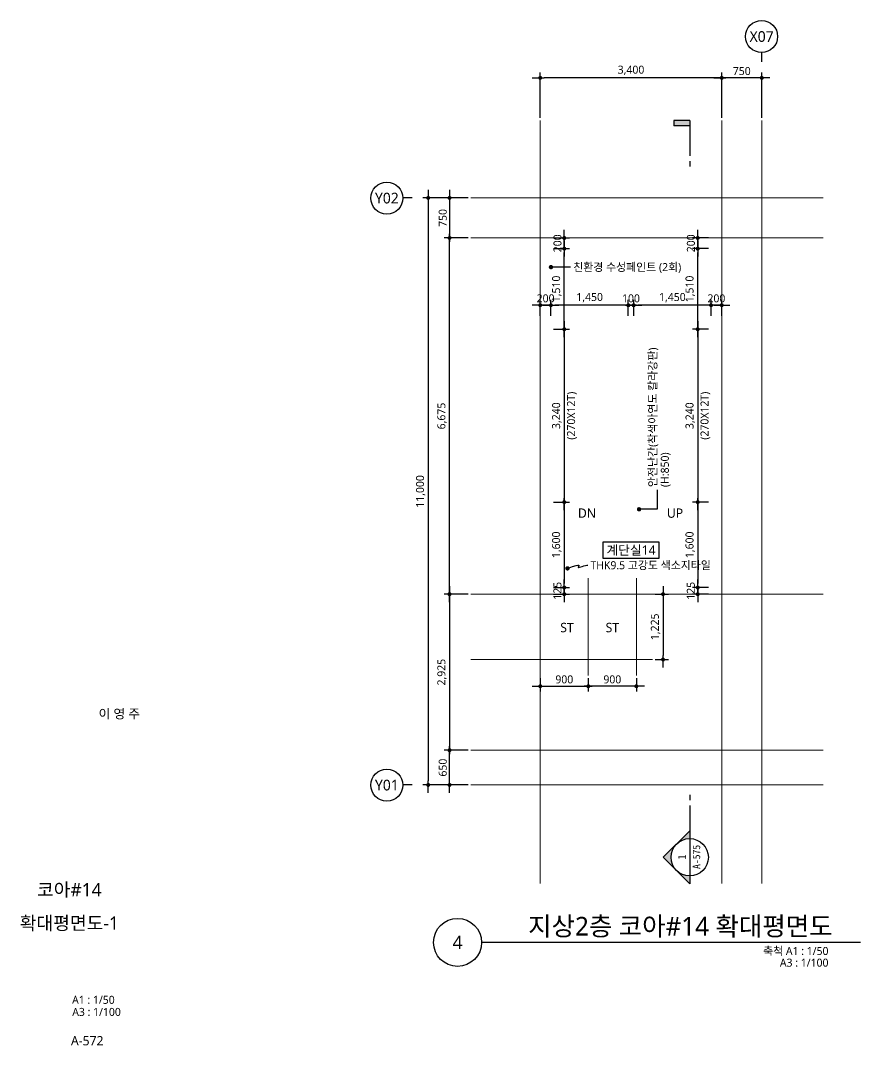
# Model space of a CAD drawing. Header units: millimetres. Extents: x 1467181 to 1720354, y 836037 to 895281.
# Drawn here: x 1633734 to 1649473, y 874037 to 893244 of the extents above; entities that cross this region are included whole.
import ezdxf
from ezdxf.enums import TextEntityAlignment as Align

# ---------------------------------------------------------------- set-up
doc = ezdxf.new("R2010")
doc.units = ezdxf.units.MM
doc.header["$MEASUREMENT"] = 0
doc.linetypes.add('CEN', pattern=[62, 60, -1, 0, -1])
doc.layers.get('0').update_dxf_attribs({"linetype": 'CONTINUOUS'})
for name, color, linetype, lineweight in [('A-AXIS-BUBL', 7, 'CONTINUOUS', 25), ('A-BORD-TEXT', 3, 'CONTINUOUS', 25), ('A-CNTL', 1, 'CEN', 15), ('A-DIMS', 7, 'CONTINUOUS', 25), ('A-MKXS-LEAD', 7, 'CONTINUOUS', 25), ('A-MKXS-MAK1', 3, 'CONTINUOUS', 25), ('A-MKXS-TEXT1', 3, 'CONTINUOUS', 25), ('A-MKXS-TEXT2', 7, 'CONTINUOUS', 25), ('A-MKXX-NAME', 3, 'CONTINUOUS', 25), ('A-MKXX-SYMB', 7, 'CONTINUOUS', 25), ('A-XXXX-SYMB', 7, 'CONTINUOUS', 25), ('A-XXXX-TXT1', 3, 'CONTINUOUS', 25), ('A-XXXX-TXT2', 3, 'CONTINUOUS', 25)]:
    doc.layers.add(name, color=color, linetype=linetype, lineweight=lineweight)
doc.styles.add('HY울릉도L', font='')
doc.styles.add('돋움체', font='')
doc.styles.add('맑은고딕', font='malgun.ttf')
doc.styles.get('HY울릉도L').set_extended_font_data('HYwulM')
doc.styles.get('돋움체').set_extended_font_data('DotumChe')
doc.dimstyles.new('CDIM', dxfattribs={"dimtxt": 3, "dimasz": 1.5, "dimexe": 2, "dimexo": 1, "dimgap": 1, "dimtad": 1, "dimdec": 0, "dimrnd": 0.5, "dimzin": 0, "dimdsep": 32, "dimlunit": 6, "dimtxsty": 'HY울릉도L', "dimblk1": '_CIDOT', "dimblk2": '_CIDOT', "dimsah": 1, "dimcen": 5.5, "dimclrd": 2, "dimclre": 2, "dimclrt": 7, "dimadec": 0, "dimazin": 0, "dimtfac": 1, "dimtdec": 0, "dimtix": 1, "dimtmove": 2, "dimatfit": 1, "dimldrblk": '_CIDOT', "dimfxl": 1, "dimtolj": 1, "dimtzin": 0, "dimlwd": -1, "dimarcsym": 0})

# ---------------------------------------------------------------- blocks, each defined once
blk = doc.blocks.new('_CIDOT')
at = {"color": 0, "linetype": 'ByBlock'}
blk.add_line((2, 0), (-1, 0), dxfattribs=at)
at = {"color": 0, "linetype": 'ByBlock', "const_width": 0.5}
blk.add_lwpolyline([(-0.25, 0, 1), (0.25, 0, 1)], format="xyb", close=True, dxfattribs=at)
blk = doc.blocks.new('*D32')
at = {"layer": 'A-DIMS', "lineweight": -2, "transparency": 16777216}
for p, q in [((-1050, 13250), (-1050, 14100)), ((-300, 13250), (-300, 14100))]:
    blk.add_line(p, q, dxfattribs=at)
at = {"layer": 'A-DIMS', "transparency": 16777216}
blk.add_line((-375, 14000), (-975, 14000), dxfattribs=at)
at = {"layer": 'A-DIMS', "transparency": 16777216, "xscale": 75, "yscale": 75, "zscale": 75, "rotation": 180}
blk.add_blockref('_CIDOT', (-1050, 14000), dxfattribs=at)
at = {"layer": 'A-DIMS', "transparency": 16777216, "xscale": 75, "yscale": 75, "zscale": 75}
blk.add_blockref('_CIDOT', (-300, 14000), dxfattribs=at)
at = {"layer": 'A-DIMS', "color": 3, "transparency": 16777216, "insert": (-675, 14127), "char_height": 150, "attachment_point": 5, "style": '맑은고딕'}
blk.add_mtext('\\A1;750', dxfattribs=at)
blk = doc.blocks.new('*D33')
at = {"layer": 'A-DIMS', "lineweight": -2, "transparency": 16777216}
for p, q in [((-4450, 13250), (-4450, 14100)), ((-1050, 13250), (-1050, 14100))]:
    blk.add_line(p, q, dxfattribs=at)
at = {"layer": 'A-DIMS', "transparency": 16777216}
blk.add_line((-1125, 14000), (-4375, 14000), dxfattribs=at)
at = {"layer": 'A-DIMS', "transparency": 16777216, "xscale": 75, "yscale": 75, "zscale": 75, "rotation": 180}
blk.add_blockref('_CIDOT', (-4450, 14000), dxfattribs=at)
at = {"layer": 'A-DIMS', "transparency": 16777216, "xscale": 75, "yscale": 75, "zscale": 75}
blk.add_blockref('_CIDOT', (-1050, 14000), dxfattribs=at)
at = {"layer": 'A-DIMS', "color": 3, "transparency": 16777216, "insert": (-2750, 14140), "char_height": 150, "attachment_point": 5, "style": '맑은고딕'}
blk.add_mtext('\\A1;3,400', dxfattribs=at)
blk = doc.blocks.new('*D34')
at = {"layer": 'A-DIMS', "lineweight": -2, "transparency": 16777216}
for p, q in [((-5800, 11000), (-6250, 11000)), ((-5800, 4325), (-6250, 4325))]:
    blk.add_line(p, q, dxfattribs=at)
at = {"layer": 'A-DIMS', "transparency": 16777216}
blk.add_line((-6150, 4400), (-6150, 10925), dxfattribs=at)
at = {"layer": 'A-DIMS', "transparency": 16777216, "xscale": 75, "yscale": 75, "zscale": 75}
for p, rotation in [((-6150, 11000), 90), ((-6150, 4325), 270)]:
    blk.add_blockref('_CIDOT', p, dxfattribs=dict(at, rotation=rotation))
at = {"layer": 'A-DIMS', "color": 3, "transparency": 16777216, "insert": (-6290, 7663), "char_height": 150, "attachment_point": 5, "rotation": 90, "style": '맑은고딕'}
blk.add_mtext('\\A1;6,675', dxfattribs=at)
blk = doc.blocks.new('*D35')
at = {"layer": 'A-DIMS', "lineweight": -2, "transparency": 16777216}
for p, q in [((-5800, 11750), (-6250, 11750)), ((-5800, 11000), (-6250, 11000))]:
    blk.add_line(p, q, dxfattribs=at)
at = {"layer": 'A-DIMS', "transparency": 16777216}
blk.add_line((-6150, 11675), (-6150, 11075), dxfattribs=at)
at = {"layer": 'A-DIMS', "transparency": 16777216, "xscale": 75, "yscale": 75, "zscale": 75}
for p, rotation in [((-6150, 11750), 90), ((-6150, 11000), 270)]:
    blk.add_blockref('_CIDOT', p, dxfattribs=dict(at, rotation=rotation))
at = {"layer": 'A-DIMS', "color": 3, "transparency": 16777216, "insert": (-6277, 11375), "char_height": 150, "attachment_point": 5, "rotation": 90, "style": '맑은고딕'}
blk.add_mtext('\\A1;750', dxfattribs=at)
blk = doc.blocks.new('*D36')
at = {"layer": 'A-DIMS', "lineweight": -2, "transparency": 16777216}
for p, q in [((-5800, 11750), (-6650, 11750)), ((-5800, 750), (-6650, 750))]:
    blk.add_line(p, q, dxfattribs=at)
at = {"layer": 'A-DIMS', "transparency": 16777216}
blk.add_line((-6550, 11675), (-6550, 825), dxfattribs=at)
at = {"layer": 'A-DIMS', "transparency": 16777216, "xscale": 75, "yscale": 75, "zscale": 75}
for p, rotation in [((-6550, 11750), 90), ((-6550, 750), 270)]:
    blk.add_blockref('_CIDOT', p, dxfattribs=dict(at, rotation=rotation))
at = {"layer": 'A-DIMS', "color": 3, "transparency": 16777216, "insert": (-6690, 6250), "char_height": 150, "attachment_point": 5, "rotation": 90, "style": '맑은고딕'}
blk.add_mtext('\\A1;11,000', dxfattribs=at)
blk = doc.blocks.new('*D37')
at = {"layer": 'A-DIMS', "lineweight": -2, "transparency": 16777216}
for p, q in [((-5800, 4325), (-6250, 4325)), ((-5800, 1400), (-6250, 1400))]:
    blk.add_line(p, q, dxfattribs=at)
at = {"layer": 'A-DIMS', "transparency": 16777216}
blk.add_line((-6150, 4250), (-6150, 1475), dxfattribs=at)
at = {"layer": 'A-DIMS', "transparency": 16777216, "xscale": 75, "yscale": 75, "zscale": 75}
for p, rotation in [((-6150, 4325), 90), ((-6150, 1400), 270)]:
    blk.add_blockref('_CIDOT', p, dxfattribs=dict(at, rotation=rotation))
at = {"layer": 'A-DIMS', "color": 3, "transparency": 16777216, "insert": (-6290, 2863), "char_height": 150, "attachment_point": 5, "rotation": 90, "style": '맑은고딕'}
blk.add_mtext('\\A1;2,925', dxfattribs=at)
blk = doc.blocks.new('*D38')
at = {"layer": 'A-DIMS', "lineweight": -2, "transparency": 16777216}
for p, q in [((-5800, 1400), (-6250, 1400)), ((-5800, 750), (-6250, 750))]:
    blk.add_line(p, q, dxfattribs=at)
at = {"layer": 'A-DIMS', "transparency": 16777216}
blk.add_line((-6150, 825), (-6150, 1325), dxfattribs=at)
at = {"layer": 'A-DIMS', "transparency": 16777216, "xscale": 75, "yscale": 75, "zscale": 75}
for p, rotation in [((-6150, 1400), 90), ((-6150, 750), 270)]:
    blk.add_blockref('_CIDOT', p, dxfattribs=dict(at, rotation=rotation))
at = {"layer": 'A-DIMS', "color": 3, "transparency": 16777216, "insert": (-6277, 1075), "char_height": 150, "attachment_point": 5, "rotation": 90, "style": '맑은고딕'}
blk.add_mtext('\\A1;650', dxfattribs=at)
blk = doc.blocks.new('*D39')
at = {"layer": 'A-DIMS', "lineweight": -2, "transparency": 16777216}
for p, q in [((-3550, 2750), (-3550, 2500)), ((-2650, 2750), (-2650, 2500))]:
    blk.add_line(p, q, dxfattribs=at)
at = {"layer": 'A-DIMS', "transparency": 16777216}
blk.add_line((-2725, 2600), (-3475, 2600), dxfattribs=at)
at = {"layer": 'A-DIMS', "transparency": 16777216, "xscale": 75, "yscale": 75, "zscale": 75, "rotation": 180}
blk.add_blockref('_CIDOT', (-3550, 2600), dxfattribs=at)
at = {"layer": 'A-DIMS', "transparency": 16777216, "xscale": 75, "yscale": 75, "zscale": 75}
blk.add_blockref('_CIDOT', (-2650, 2600), dxfattribs=at)
at = {"layer": 'A-DIMS', "color": 3, "transparency": 16777216, "insert": (-3100, 2727), "char_height": 150, "attachment_point": 5, "style": '맑은고딕'}
blk.add_mtext('\\A1;900', dxfattribs=at)
blk = doc.blocks.new('*D40')
at = {"layer": 'A-DIMS', "lineweight": -2, "transparency": 16777216}
for p, q in [((-4450, 2750), (-4450, 2500)), ((-3550, 2750), (-3550, 2500))]:
    blk.add_line(p, q, dxfattribs=at)
at = {"layer": 'A-DIMS', "transparency": 16777216}
blk.add_line((-4375, 2600), (-3625, 2600), dxfattribs=at)
at = {"layer": 'A-DIMS', "transparency": 16777216, "xscale": 75, "yscale": 75, "zscale": 75, "rotation": 180}
blk.add_blockref('_CIDOT', (-4450, 2600), dxfattribs=at)
at = {"layer": 'A-DIMS', "transparency": 16777216, "xscale": 75, "yscale": 75, "zscale": 75}
blk.add_blockref('_CIDOT', (-3550, 2600), dxfattribs=at)
at = {"layer": 'A-DIMS', "color": 3, "transparency": 16777216, "insert": (-4000, 2727), "char_height": 150, "attachment_point": 5, "style": '맑은고딕'}
blk.add_mtext('\\A1;900', dxfattribs=at)
blk = doc.blocks.new('*D41')
at = {"layer": 'A-DIMS', "lineweight": -2, "transparency": 16777216}
for p, q in [((-2300, 4325), (-2050, 4325)), ((-2300, 3100), (-2050, 3100))]:
    blk.add_line(p, q, dxfattribs=at)
at = {"layer": 'A-DIMS', "transparency": 16777216}
blk.add_line((-2150, 4250), (-2150, 3175), dxfattribs=at)
at = {"layer": 'A-DIMS', "transparency": 16777216, "xscale": 75, "yscale": 75, "zscale": 75}
for p, rotation in [((-2150, 4325), 90), ((-2150, 3100), 270)]:
    blk.add_blockref('_CIDOT', p, dxfattribs=dict(at, rotation=rotation))
at = {"layer": 'A-DIMS', "color": 3, "transparency": 16777216, "insert": (-2290, 3713), "char_height": 150, "attachment_point": 5, "rotation": 90, "style": '맑은고딕'}
blk.add_mtext('\\A1;1,225', dxfattribs=at)
blk = doc.blocks.new('CORE 8- 단면')
at = {"layer": 'A-MKXS-MAK1'}
blk.add_hatch(color=256, dxfattribs=at).paths.add_polyline_path([(22637, 13698), (22637, 13798), (22937, 13798), (22937, 13698)])
h = blk.add_hatch(color=256, dxfattribs=at)
h.paths.add_polyline_path([(22442, -7), (22690, 241, 0.414214), (22690, -254)])
h.paths.add_polyline_path([(22690, 241), (22937, 488), (22937, 343, 0.198912)])
h.paths.add_polyline_path([(22690, -254, 0.198912), (22937, -357), (22937, -502)])
for p, q in [((22637, 13798), (22637, 13698)), ((22937, 13798), (22637, 13798)), ((22937, 13698), (22637, 13698)), ((22937, 13798), (22937, 13135)), ((22937, 13035), (22937, 12935)), ((22937, 1166), (22937, 1066)), ((22937, 966), (22937, -502)), ((22937, 488), (22442, -7)), ((22937, -502), (22442, -7))]:
    blk.add_line(p, q, dxfattribs=at)
blk.add_circle((22937, -7), 350, dxfattribs=at)
at = {"layer": 'A-MKXS-TEXT2', "style": '돋움체'}
for s, height, p in [('A-575', 140, (23065, 0)), ('1', 150, (22793, -2))]:
    blk.add_text(s, height=height, rotation=90, dxfattribs=at).set_placement(p, align=Align.MIDDLE)
blk = doc.blocks.new('*D268')
at = {"layer": 'A-DIMS', "lineweight": -2, "transparency": 16777216}
for p, q in [((1646623, 887459), (1646323, 887459)), ((1646623, 884219), (1646323, 884219))]:
    blk.add_line(p, q, dxfattribs=at)
at = {"layer": 'A-DIMS', "transparency": 16777216}
blk.add_line((1646423, 887384), (1646423, 884294), dxfattribs=at)
at = {"layer": 'A-DIMS', "transparency": 16777216, "xscale": 75, "yscale": 75, "zscale": 75}
for p, rotation in [((1646423, 887459), 90), ((1646423, 884219), 270)]:
    blk.add_blockref('_CIDOT', p, dxfattribs=dict(at, rotation=rotation))
at = {"layer": 'A-DIMS', "color": 3, "transparency": 16777216, "char_height": 150, "attachment_point": 5, "rotation": 90, "style": '맑은고딕'}
for s, insert in [('\\A1;(270X12T)', (1646567, 885839)), ('\\A1;3,240', (1646283, 885839))]:
    blk.add_mtext(s, dxfattribs=dict(at, insert=insert))
blk = doc.blocks.new('*D269')
at = {"layer": 'A-DIMS', "lineweight": -2, "transparency": 16777216}
for p, q in [((1646623, 888969), (1646323, 888969)), ((1646623, 887459), (1646323, 887459))]:
    blk.add_line(p, q, dxfattribs=at)
at = {"layer": 'A-DIMS', "transparency": 16777216}
blk.add_line((1646423, 887534), (1646423, 888894), dxfattribs=at)
at = {"layer": 'A-DIMS', "transparency": 16777216, "xscale": 75, "yscale": 75, "zscale": 75}
for p, rotation in [((1646423, 888969), 90), ((1646423, 887459), 270)]:
    blk.add_blockref('_CIDOT', p, dxfattribs=dict(at, rotation=rotation))
at = {"layer": 'A-DIMS', "color": 3, "transparency": 16777216, "insert": (1646283, 888214), "char_height": 150, "attachment_point": 5, "rotation": 90, "style": '맑은고딕'}
blk.add_mtext('\\A1;1,510', dxfattribs=at)
blk = doc.blocks.new('*D270')
at = {"layer": 'A-DIMS', "lineweight": -2, "transparency": 16777216}
for p, q in [((1646623, 884219), (1646323, 884219)), ((1646623, 882619), (1646323, 882619))]:
    blk.add_line(p, q, dxfattribs=at)
at = {"layer": 'A-DIMS', "transparency": 16777216}
blk.add_line((1646423, 884144), (1646423, 882694), dxfattribs=at)
at = {"layer": 'A-DIMS', "transparency": 16777216, "xscale": 75, "yscale": 75, "zscale": 75}
for p, rotation in [((1646423, 884219), 90), ((1646423, 882619), 270)]:
    blk.add_blockref('_CIDOT', p, dxfattribs=dict(at, rotation=rotation))
at = {"layer": 'A-DIMS', "color": 3, "transparency": 16777216, "insert": (1646283, 883419), "char_height": 150, "attachment_point": 5, "rotation": 90, "style": '맑은고딕'}
blk.add_mtext('\\A1;1,600', dxfattribs=at)
blk = doc.blocks.new('*D271')
at = {"layer": 'A-DIMS', "lineweight": -2, "transparency": 16777216}
for p, q in [((1646623, 882619), (1646323, 882619)), ((1646623, 882494), (1646323, 882494))]:
    blk.add_line(p, q, dxfattribs=at)
at = {"layer": 'A-DIMS', "transparency": 16777216}
for p, q in [((1646423, 882694), (1646423, 882769)), ((1646423, 882619), (1646423, 882494)), ((1646423, 882419), (1646423, 882344))]:
    blk.add_line(p, q, dxfattribs=at)
at = {"layer": 'A-DIMS', "transparency": 16777216, "xscale": 75, "yscale": 75, "zscale": 75}
for p, rotation in [((1646423, 882619), 270), ((1646423, 882494), 90)]:
    blk.add_blockref('_CIDOT', p, dxfattribs=dict(at, rotation=rotation))
at = {"layer": 'A-DIMS', "color": 3, "transparency": 16777216, "insert": (1646295, 882557), "char_height": 150, "attachment_point": 5, "rotation": 90, "style": '맑은고딕'}
blk.add_mtext('\\A1;125', dxfattribs=at)
blk = doc.blocks.new('*D272')
at = {"layer": 'A-DIMS', "transparency": 16777216}
for p, q in [((1646423, 889244), (1646423, 889319)), ((1646423, 888969), (1646423, 889169)), ((1646423, 888894), (1646423, 888819))]:
    blk.add_line(p, q, dxfattribs=at)
at = {"layer": 'A-DIMS', "lineweight": -2, "transparency": 16777216}
for p, q in [((1646623, 889169), (1646323, 889169)), ((1646623, 888969), (1646323, 888969))]:
    blk.add_line(p, q, dxfattribs=at)
at = {"layer": 'A-DIMS', "transparency": 16777216, "xscale": 75, "yscale": 75, "zscale": 75}
for p, rotation in [((1646423, 889169), 270), ((1646423, 888969), 90)]:
    blk.add_blockref('_CIDOT', p, dxfattribs=dict(at, rotation=rotation))
at = {"layer": 'A-DIMS', "color": 3, "transparency": 16777216, "insert": (1646296, 889069), "char_height": 150, "attachment_point": 5, "rotation": 90, "style": '맑은고딕'}
blk.add_mtext('\\A1;200', dxfattribs=at)
blk = doc.blocks.new('*D273')
at = {"layer": 'A-DIMS', "lineweight": -2, "transparency": 16777216}
for p, q in [((1645223, 887709), (1645223, 888009)), ((1646673, 887709), (1646673, 888009))]:
    blk.add_line(p, q, dxfattribs=at)
at = {"layer": 'A-DIMS', "transparency": 16777216}
blk.add_line((1646598, 887909), (1645298, 887909), dxfattribs=at)
at = {"layer": 'A-DIMS', "transparency": 16777216, "xscale": 75, "yscale": 75, "zscale": 75, "rotation": 180}
blk.add_blockref('_CIDOT', (1645223, 887909), dxfattribs=at)
at = {"layer": 'A-DIMS', "transparency": 16777216, "xscale": 75, "yscale": 75, "zscale": 75}
blk.add_blockref('_CIDOT', (1646673, 887909), dxfattribs=at)
at = {"layer": 'A-DIMS', "color": 3, "transparency": 16777216, "insert": (1645948, 888050), "char_height": 150, "attachment_point": 5, "style": '맑은고딕'}
blk.add_mtext('\\A1;1,450', dxfattribs=at)
blk = doc.blocks.new('*D274')
at = {"layer": 'A-DIMS', "lineweight": -2, "transparency": 16777216}
for p, q in [((1646673, 887709), (1646673, 888009)), ((1646873, 887709), (1646873, 888009))]:
    blk.add_line(p, q, dxfattribs=at)
at = {"layer": 'A-DIMS', "transparency": 16777216}
for p, q in [((1646598, 887909), (1646523, 887909)), ((1646873, 887909), (1646673, 887909)), ((1646948, 887909), (1647023, 887909))]:
    blk.add_line(p, q, dxfattribs=at)
at = {"layer": 'A-DIMS', "transparency": 16777216, "xscale": 75, "yscale": 75, "zscale": 75}
blk.add_blockref('_CIDOT', (1646673, 887909), dxfattribs=at)
at = {"layer": 'A-DIMS', "transparency": 16777216, "xscale": 75, "yscale": 75, "zscale": 75, "rotation": 180}
blk.add_blockref('_CIDOT', (1646873, 887909), dxfattribs=at)
at = {"layer": 'A-DIMS', "color": 3, "transparency": 16777216, "insert": (1646773, 888037), "char_height": 150, "attachment_point": 5, "style": '맑은고딕'}
blk.add_mtext('\\A1;200', dxfattribs=at)
blk = doc.blocks.new('*D275')
at = {"layer": 'A-DIMS', "lineweight": -2, "transparency": 16777216}
for p, q in [((1643673, 887709), (1643673, 888009)), ((1645123, 887709), (1645123, 888009))]:
    blk.add_line(p, q, dxfattribs=at)
at = {"layer": 'A-DIMS', "transparency": 16777216}
blk.add_line((1645048, 887909), (1643748, 887909), dxfattribs=at)
at = {"layer": 'A-DIMS', "transparency": 16777216, "xscale": 75, "yscale": 75, "zscale": 75, "rotation": 180}
blk.add_blockref('_CIDOT', (1643673, 887909), dxfattribs=at)
at = {"layer": 'A-DIMS', "transparency": 16777216, "xscale": 75, "yscale": 75, "zscale": 75}
blk.add_blockref('_CIDOT', (1645123, 887909), dxfattribs=at)
at = {"layer": 'A-DIMS', "color": 3, "transparency": 16777216, "insert": (1644398, 888050), "char_height": 150, "attachment_point": 5, "style": '맑은고딕'}
blk.add_mtext('\\A1;1,450', dxfattribs=at)
blk = doc.blocks.new('*D276')
at = {"layer": 'A-DIMS', "lineweight": -2, "transparency": 16777216}
for p, q in [((1645123, 887709), (1645123, 888009)), ((1645223, 887709), (1645223, 888009))]:
    blk.add_line(p, q, dxfattribs=at)
at = {"layer": 'A-DIMS', "transparency": 16777216}
for p, q in [((1645048, 887909), (1644973, 887909)), ((1645223, 887909), (1645123, 887909)), ((1645298, 887909), (1645373, 887909))]:
    blk.add_line(p, q, dxfattribs=at)
at = {"layer": 'A-DIMS', "transparency": 16777216, "xscale": 75, "yscale": 75, "zscale": 75}
blk.add_blockref('_CIDOT', (1645123, 887909), dxfattribs=at)
at = {"layer": 'A-DIMS', "transparency": 16777216, "xscale": 75, "yscale": 75, "zscale": 75, "rotation": 180}
blk.add_blockref('_CIDOT', (1645223, 887909), dxfattribs=at)
at = {"layer": 'A-DIMS', "color": 3, "transparency": 16777216, "insert": (1645173, 888037), "char_height": 150, "attachment_point": 5, "style": '맑은고딕'}
blk.add_mtext('\\A1;100', dxfattribs=at)
blk = doc.blocks.new('*D277')
at = {"layer": 'A-DIMS', "lineweight": -2, "transparency": 16777216}
for p, q in [((1643473, 887709), (1643473, 888009)), ((1643673, 887709), (1643673, 888009))]:
    blk.add_line(p, q, dxfattribs=at)
at = {"layer": 'A-DIMS', "transparency": 16777216}
for p, q in [((1643398, 887909), (1643323, 887909)), ((1643673, 887909), (1643473, 887909)), ((1643748, 887909), (1643823, 887909))]:
    blk.add_line(p, q, dxfattribs=at)
at = {"layer": 'A-DIMS', "transparency": 16777216, "xscale": 75, "yscale": 75, "zscale": 75}
blk.add_blockref('_CIDOT', (1643473, 887909), dxfattribs=at)
at = {"layer": 'A-DIMS', "transparency": 16777216, "xscale": 75, "yscale": 75, "zscale": 75, "rotation": 180}
blk.add_blockref('_CIDOT', (1643673, 887909), dxfattribs=at)
at = {"layer": 'A-DIMS', "color": 3, "transparency": 16777216, "insert": (1643573, 888037), "char_height": 150, "attachment_point": 5, "style": '맑은고딕'}
blk.add_mtext('\\A1;200', dxfattribs=at)
blk = doc.blocks.new('*D278')
at = {"layer": 'A-DIMS', "lineweight": -2, "transparency": 16777216}
for p, q in [((1643723, 887459), (1644023, 887459)), ((1643723, 884219), (1644023, 884219))]:
    blk.add_line(p, q, dxfattribs=at)
at = {"layer": 'A-DIMS', "transparency": 16777216}
blk.add_line((1643923, 887384), (1643923, 884294), dxfattribs=at)
at = {"layer": 'A-DIMS', "transparency": 16777216, "xscale": 75, "yscale": 75, "zscale": 75}
for p, rotation in [((1643923, 887459), 90), ((1643923, 884219), 270)]:
    blk.add_blockref('_CIDOT', p, dxfattribs=dict(at, rotation=rotation))
at = {"layer": 'A-DIMS', "color": 3, "transparency": 16777216, "char_height": 150, "attachment_point": 5, "rotation": 90, "style": '맑은고딕'}
for s, insert in [('\\A1;(270X12T)', (1644067, 885839)), ('\\A1;3,240', (1643783, 885839))]:
    blk.add_mtext(s, dxfattribs=dict(at, insert=insert))
blk = doc.blocks.new('*D279')
at = {"layer": 'A-DIMS', "lineweight": -2, "transparency": 16777216}
for p, q in [((1643723, 888969), (1644023, 888969)), ((1643723, 887459), (1644023, 887459))]:
    blk.add_line(p, q, dxfattribs=at)
at = {"layer": 'A-DIMS', "transparency": 16777216}
blk.add_line((1643923, 887534), (1643923, 888894), dxfattribs=at)
at = {"layer": 'A-DIMS', "transparency": 16777216, "xscale": 75, "yscale": 75, "zscale": 75}
for p, rotation in [((1643923, 888969), 90), ((1643923, 887459), 270)]:
    blk.add_blockref('_CIDOT', p, dxfattribs=dict(at, rotation=rotation))
at = {"layer": 'A-DIMS', "color": 3, "transparency": 16777216, "insert": (1643783, 888214), "char_height": 150, "attachment_point": 5, "rotation": 90, "style": '맑은고딕'}
blk.add_mtext('\\A1;1,510', dxfattribs=at)
blk = doc.blocks.new('*D280')
at = {"layer": 'A-DIMS', "lineweight": -2, "transparency": 16777216}
for p, q in [((1643723, 884219), (1644023, 884219)), ((1643723, 882619), (1644023, 882619))]:
    blk.add_line(p, q, dxfattribs=at)
at = {"layer": 'A-DIMS', "transparency": 16777216}
blk.add_line((1643923, 884144), (1643923, 882694), dxfattribs=at)
at = {"layer": 'A-DIMS', "transparency": 16777216, "xscale": 75, "yscale": 75, "zscale": 75}
for p, rotation in [((1643923, 884219), 90), ((1643923, 882619), 270)]:
    blk.add_blockref('_CIDOT', p, dxfattribs=dict(at, rotation=rotation))
at = {"layer": 'A-DIMS', "color": 3, "transparency": 16777216, "insert": (1643783, 883419), "char_height": 150, "attachment_point": 5, "rotation": 90, "style": '맑은고딕'}
blk.add_mtext('\\A1;1,600', dxfattribs=at)
blk = doc.blocks.new('*D281')
at = {"layer": 'A-DIMS', "lineweight": -2, "transparency": 16777216}
for p, q in [((1643723, 882619), (1644023, 882619)), ((1643723, 882494), (1644023, 882494))]:
    blk.add_line(p, q, dxfattribs=at)
at = {"layer": 'A-DIMS', "transparency": 16777216}
for p, q in [((1643923, 882694), (1643923, 882769)), ((1643923, 882619), (1643923, 882494)), ((1643923, 882419), (1643923, 882344))]:
    blk.add_line(p, q, dxfattribs=at)
at = {"layer": 'A-DIMS', "transparency": 16777216, "xscale": 75, "yscale": 75, "zscale": 75}
for p, rotation in [((1643923, 882619), 270), ((1643923, 882494), 90)]:
    blk.add_blockref('_CIDOT', p, dxfattribs=dict(at, rotation=rotation))
at = {"layer": 'A-DIMS', "color": 3, "transparency": 16777216, "insert": (1643795, 882557), "char_height": 150, "attachment_point": 5, "rotation": 90, "style": '맑은고딕'}
blk.add_mtext('\\A1;125', dxfattribs=at)
blk = doc.blocks.new('*D282')
at = {"layer": 'A-DIMS', "transparency": 16777216}
for p, q in [((1643923, 889244), (1643923, 889319)), ((1643923, 888969), (1643923, 889169)), ((1643923, 888894), (1643923, 888819))]:
    blk.add_line(p, q, dxfattribs=at)
at = {"layer": 'A-DIMS', "lineweight": -2, "transparency": 16777216}
for p, q in [((1643723, 889169), (1644023, 889169)), ((1643723, 888969), (1644023, 888969))]:
    blk.add_line(p, q, dxfattribs=at)
at = {"layer": 'A-DIMS', "transparency": 16777216, "xscale": 75, "yscale": 75, "zscale": 75}
for p, rotation in [((1643923, 889169), 270), ((1643923, 888969), 90)]:
    blk.add_blockref('_CIDOT', p, dxfattribs=dict(at, rotation=rotation))
at = {"layer": 'A-DIMS', "color": 3, "transparency": 16777216, "insert": (1643796, 889069), "char_height": 150, "attachment_point": 5, "rotation": 90, "style": '맑은고딕'}
blk.add_mtext('\\A1;200', dxfattribs=at)
blk = doc.blocks.new('CORE8_GRID')
at = {"layer": 'A-AXIS-BUBL', "ltscale": 0.2}
for p, q in [((-300, 14300), (-300, 14475)), ((-6850, 11750), (-7025, 11750)), ((-6850, 750), (-7025, 750))]:
    blk.add_line(p, q, dxfattribs=at)
for centre in [(-302.9, 14775), (-7325, 11747.1), (-7325, 747.1)]:
    blk.add_circle(centre, 300, dxfattribs=at)
at = {"layer": 'A-CNTL'}
for p, q in [((-4450, -1100), (-4450, 13200)), ((-1050, -1100), (-1050, 13200)), ((-300, -1100), (-300, 13200)), ((-5750, 11750), (850, 11750)), ((-5750, 11000), (850, 11000)), ((-3550, 2800), (-3550, 4625)), ((-2650, 2800), (-2650, 4625)), ((-5750, 4325), (850, 4325)), ((-5750, 3100), (-2350, 3100)), ((-5750, 1400), (850, 1400)), ((-5750, 750), (850, 750))]:
    blk.add_line(p, q, dxfattribs=at)
at = {"layer": 'A-XXXX-TXT2', "ltscale": 0.2, "style": '맑은고딕'}
for s, p in [('X07', (-302.9, 14775)), ('Y02', (-7325, 11747.1)), ('Y01', (-7325, 747.1))]:
    blk.add_text(s, height=200, dxfattribs=at).set_placement(p, align=Align.MIDDLE)
at = {"layer": 'A-DIMS'}
for base, p1, p2, angle, picture, middle in [((-4450, 14000), (-1050, 13200), (-4450, 13200), 180, '*D33', (-2750, 14140.1)), ((-1050, 14000), (-300, 13200), (-1050, 13200), 180, '*D32', (-675, 14127.5)), ((-6550, 750), (-5750, 11750), (-5750, 750), 90, '*D36', (-6690.5, 6250)), ((-6150, 11000), (-5750, 11750), (-5750, 11000), 90, '*D35', (-6277.5, 11375)), ((-6150, 11000), (-5750, 4325), (-5750, 11000), 270, '*D34', (-6290.1, 7662.5)), ((-6150, 1400), (-5750, 4325), (-5750, 1400), 90, '*D37', (-6290.1, 2862.5)), ((-2150, 3100), (-2350, 4325), (-2350, 3100), 90, '*D41', (-2290.5, 3712.5)), ((-3550, 2600), (-4450, 2800), (-3550, 2800), 180, '*D40', (-4000, 2727.5)), ((-6150, 1400), (-5750, 750), (-5750, 1400), 270, '*D38', (-6277.5, 1075))]:
    dim = blk.add_linear_dim(base=base, p1=p1, p2=p2, angle=angle, dimstyle='CDIM', override={"dimscale": 50, "dimtxsty": '맑은고딕', "dimclrd": 256, "dimclre": 256, "dimclrt": 3}, dxfattribs=at)
    dim.commit()
    dim.dimension.update_dxf_attribs({"geometry": picture, "text_midpoint": middle})
dim = blk.add_linear_dim(base=(-3550, 2600), p1=(-2650, 2800), p2=(-3550, 2800), dimstyle='CDIM', override={"dimscale": 50, "dimtxsty": '맑은고딕', "dimclrd": 256, "dimclre": 256, "dimclrt": 3}, dxfattribs=at)
dim.commit()
dim.dimension.update_dxf_attribs({"geometry": '*D39', "text_midpoint": (-3100, 2727.5)})

msp = doc.modelspace()

# ---------------------------------------------------------------- linework, layer by layer
at = {"layer": 'A-MKXS-LEAD', "const_width": 40}
for points in [[(1643652.4, 888625.5, 1), (1643693.8, 888621.3, 1)], [(1645325.5, 884063.6, -1), (1645321.3, 884105.1, -1)], [(1643962.3, 882980.1, 1), (1644003.7, 882975.9, 1)]]:
    msp.add_lwpolyline(points, format="xyb", close=True, dxfattribs=at)
at = {"layer": 'A-MKXS-LEAD'}
for points in [[(1644040.1, 888623.4), (1643673.1, 888623.4), (1643673.1, 888623.4)], [(1645662.7, 884451.4), (1645662.7, 884084.4), (1645323.4, 884084.4)], [(1643982.2, 882977.7), (1644079.9, 883014.5), (1644143.6, 883034.4), (1644179.9, 883040.9), (1644195.2, 883037.4), (1644196.4, 883027.5), (1644189.9, 883014.7), (1644182.4, 883002.5), (1644180.4, 882994.4), (1644189.1, 882993.1), (1644207.2, 882997.5), (1644232.1, 883005.7), (1644261, 883015.8), (1644291.2, 883025.9), (1644320, 883034.1), (1644344.7, 883038.4), (1644362.5, 883036.9)]]:
    msp.add_lwpolyline(points, dxfattribs=at)
at = {"layer": 'A-MKXX-SYMB'}
msp.add_lwpolyline([(1645698.2, 883469.4), (1644648.2, 883469.4), (1644648.2, 883169.4), (1645698.2, 883169.4)], close=True, dxfattribs=at)
at = {"layer": 'A-XXXX-SYMB'}
msp.add_line((1649473.2, 875969.4), (1642373.2, 875969.4), dxfattribs=at)
msp.add_circle((1641923.2, 875969.4), 450, dxfattribs=at)

# ---------------------------------------------------------------- block references
at = {"layer": 'A-DIMS'}
for name, p in [('CORE8_GRID', (1647923.2, 878169.4)), ('CORE 8- 단면', (1623335.9, 877571))]:
    msp.add_blockref(name, p, dxfattribs=at)

# ---------------------------------------------------------------- texts
at = {"layer": 'A-BORD-TEXT', "style": '맑은고딕'}
for s, height, p in [('이 영 주', 175, (1635973.8, 880165.5)), ('A1 : 1/50', 150, (1635499, 874817.8)), ('A3 : 1/100', 150, (1635613.9, 874591)), ('A-572', 175, (1635289.2, 874039.2))]:
    msp.add_text(s, height=height, dxfattribs=at).set_placement(p, align=Align.RIGHT)
for s, p in [('코아#14', (1634648.2, 876955.6)), ('확대평면도-1', (1634648.2, 876330.6))]:
    msp.add_text(s, height=250, dxfattribs=at).set_placement(p, align=Align.MIDDLE_CENTER)
at = {"layer": 'A-MKXS-TEXT1', "style": '맑은고딕'}
for s, p in [('친환경 수성페인트 (2회)', (1644090.1, 888623.4)), ('THK9.5 고강도 색소지타일', (1644412.5, 883036.9))]:
    msp.add_text(s, height=150, dxfattribs=at).set_placement(p, align=Align.MIDDLE_LEFT)
for s, p in [('안전난간(착색아연도 칼라강판)', (1645579.3, 884501.4)), ('(H:850)', (1645806.8, 884501.4))]:
    msp.add_text(s, height=150, rotation=90, dxfattribs=at).set_placement(p, align=Align.MIDDLE_LEFT)
at = {"layer": 'A-MKXX-NAME', "style": '맑은고딕'}
for s, p in [('DN', (1644348.1, 884013.2)), ('UP', (1645997.9, 884013.2)), ('계단실14', (1645173.2, 883319.4)), ('ST', (1643973.2, 881869.4)), ('ST', (1644823.2, 881869.4))]:
    msp.add_text(s, height=175, dxfattribs=at).set_placement(p, align=Align.MIDDLE_CENTER)
at = {"layer": 'A-XXXX-TXT1', "style": '맑은고딕'}
msp.add_text('지상2층 코아#14 확대평면도', height=350, dxfattribs=at).set_placement((1648951.2, 875992), align=Align.BOTTOM_RIGHT)
msp.add_text('4', height=250, dxfattribs=at).set_placement((1641923.2, 875969.4), align=Align.MIDDLE)
for s, p in [('축척 A1 : 1/50', (1648873.4, 875883.2)), ('A3 : 1/100', (1648873.4, 875664.3))]:
    msp.add_text(s, height=150, dxfattribs=at).set_placement(p, align=Align.TOP_RIGHT)

# ---------------------------------------------------------------- dimensions: what is measured, and where the dimension line sits
at = {"layer": 'A-DIMS'}
for base, p1, p2, picture, middle in [((1643923.2, 889169.4), (1643673.2, 888969.4), (1643673.2, 889169.4), '*D282', (1643795.7, 889069.4)), ((1646423.2, 889169.4), (1646673.2, 888969.4), (1646673.2, 889169.4), '*D272', (1646295.7, 889069.4)), ((1643923.2, 888969.4), (1643673.2, 887459.4), (1643673.2, 888969.4), '*D279', (1643782.7, 888214.4)), ((1646423.2, 888969.4), (1646673.2, 887459.4), (1646673.2, 888969.4), '*D269', (1646282.7, 888214.4))]:
    dim = msp.add_linear_dim(base=base, p1=p1, p2=p2, angle=90, dimstyle='CDIM', override={"dimscale": 50, "dimtxsty": '맑은고딕', "dimclrd": 256, "dimclre": 256, "dimclrt": 3}, dxfattribs=at)
    dim.commit()
    dim.dimension.update_dxf_attribs({"geometry": picture, "text_midpoint": middle})
for base, p1, p2, picture, middle in [((1643473.2, 887909.4), (1643673.2, 887659.4), (1643473.2, 887659.4), '*D277', (1643573.2, 888036.9)), ((1643673.2, 887909.4), (1645122.9, 887659.4), (1643673.2, 887659.4), '*D275', (1644398.1, 888049.8)), ((1645123.2, 887909.4), (1645222.9, 887659.4), (1645123.2, 887659.4), '*D276', (1645173.1, 888037.3)), ((1645222.9, 887909.4), (1646672.9, 887659.4), (1645222.9, 887659.4), '*D273', (1645947.9, 888049.8)), ((1646673.2, 887909.4), (1646873.2, 887659.4), (1646673.2, 887659.4), '*D274', (1646773.2, 888036.9))]:
    dim = msp.add_linear_dim(base=base, p1=p1, p2=p2, dimstyle='CDIM', override={"dimscale": 50, "dimtxsty": '맑은고딕', "dimclrd": 256, "dimclre": 256, "dimclrt": 3}, dxfattribs=at)
    dim.commit()
    dim.dimension.update_dxf_attribs({"geometry": picture, "text_midpoint": middle})
for base, p1, p2, text, picture, middle in [((1643923.4, 884219.4), (1643673.2, 887459.4), (1643673.4, 884219.4), '<>\\X(270X12T)', '*D278', (1643923.4, 885839.4)), ((1646423.2, 884219.4), (1646673.2, 887459.4), (1646673.2, 884219.4), '<>\\X(270X12T)', '*D268', (1646423.2, 885839.4)), ((1643923.4, 882619.4), (1643673.4, 884219.4), (1643673.2, 882619.4), '<>\\X', '*D280', (1643923.4, 883419.4)), ((1646423.2, 882619.4), (1646673.2, 884219.4), (1646673.2, 882619.4), '<>\\X', '*D270', (1646423.2, 883419.4)), ((1643923.2, 882494.4), (1643673.2, 882619.4), (1643673.2, 882494.4), '<>\\X', '*D281', (1643923.2, 882556.9)), ((1646423.2, 882494.4), (1646673.2, 882619.4), (1646673.2, 882494.4), '<>\\X', '*D271', (1646423.2, 882556.9))]:
    dim = msp.add_linear_dim(base=base, p1=p1, p2=p2, angle=90, text=text, dimstyle='CDIM', override={"dimscale": 50, "dimtxsty": '맑은고딕', "dimclrd": 256, "dimclre": 256, "dimclrt": 3}, dxfattribs=at)
    dim.commit()
    dim.dimension.update_dxf_attribs({"geometry": picture, "text_midpoint": middle})

doc.saveas('drawing.dxf')
